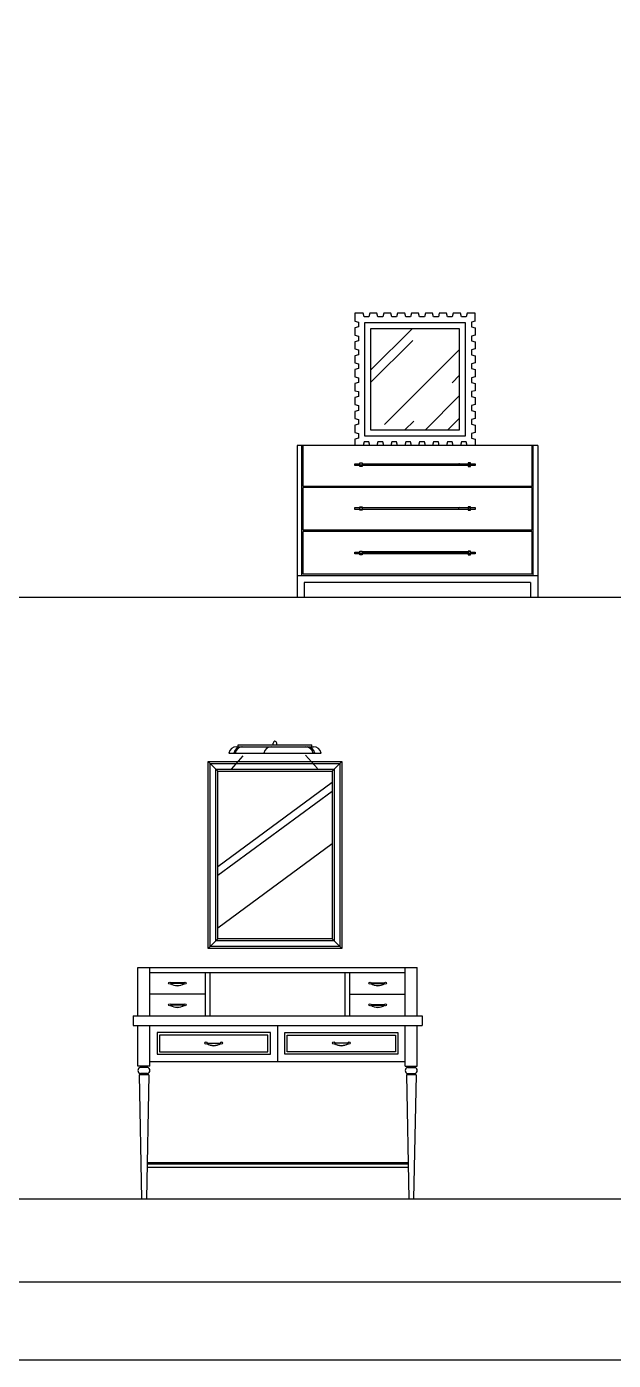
# Model space of a CAD drawing. Header units: inches. Extents: x 6.9 to 49.4, y 11.8 to 36.5.
# Drawn here: x 41.35 to 43.79, y 11.75 to 17.29 of the extents above; entities that cross this region are included whole.
import ezdxf

# ---------------------------------------------------------------- set-up
doc = ezdxf.new("R2010")
doc.units = ezdxf.units.IN
doc.header["$MEASUREMENT"] = 0
for name, color, linetype in [('02', 2, 'Continuous'), ('1', 1, 'Continuous'), ('4', 4, 'Continuous'), ('8', 8, 'Continuous'), ('kadrbm', 4, 'Continuous')]:
    doc.layers.add(name, color=color, linetype=linetype)

# ---------------------------------------------------------------- blocks, each defined once
blk = doc.blocks.new('kadrbm')
at = {"layer": 'kadrbm', "color": 4}
blk.add_lwpolyline([(0, 0), (0, 24.7972), (21, 24.7972), (21, 0), (0, 0)], close=True, dxfattribs=at)
blk.add_lwpolyline([(20.6631, 0.3257), (20.6631, 24.4603), (0.3369, 24.4603), (0.3369, 0.3257), (20.6631, 0.3257)], dxfattribs=at)

msp = doc.modelspace()

# ---------------------------------------------------------------- hatches: boundary and pattern name
at = {"layer": '8'}
h = msp.add_hatch(dxfattribs=at)
h.set_pattern_fill('AR-RROOF,_O', color=256, scale=0.3, angle=45)
h.set_pattern_definition([(45, (31.58128, 9.7108), (0.2545584, 0.6788225), [4.5, -0.6, 1.5, -0.3]), (45, (31.75735, 10.099), (-0.494268, 0.070004), [0.9, -0.099, 1.8, -0.225]), (45, (31.50704, 9.99719), (0.960958, 1.245215), [2.4, -0.42, 1.2, -0.3])])
h.paths.add_polyline_path([(42.777, 15.6189), (43.147, 15.6189), (43.147, 16.0389), (42.777, 16.0389)])

# ---------------------------------------------------------------- linework, layer by layer
at = {"layer": '02'}
for p, q in [((43.172, 16.0639), (42.752, 16.0639)), ((42.752, 16.0639), (42.752, 15.5939)), ((43.147, 16.0389), (42.777, 16.0389)), ((42.777, 16.0389), (42.777, 15.6189)), ((43.147, 15.6189), (43.147, 16.0389)), ((43.172, 15.5939), (43.172, 16.0639)), ((42.752, 15.5939), (43.172, 15.5939)), ((42.777, 15.6189), (43.147, 15.6189)), ((42.492, 15.0139), (42.492, 15.5539)), ((42.497, 15.3839), (42.497, 15.5539)), ((43.447, 15.5539), (43.447, 15.3839)), ((43.452, 15.0139), (43.452, 15.5539)), ((42.732, 15.4734), (43.1438, 15.476)), ((43.192, 15.4734), (43.182, 15.4734)), ((43.447, 15.3839), (42.497, 15.3839)), ((43.447, 15.3789), (42.497, 15.3789)), ((42.497, 15.2019), (42.497, 15.3789)), ((43.447, 15.3789), (43.447, 15.2019)), ((42.732, 15.2975), (43.212, 15.2959)), ((43.447, 15.2019), (42.497, 15.2019)), ((43.447, 15.1969), (42.497, 15.1969)), ((42.497, 15.0189), (42.497, 15.1969)), ((43.447, 15.1969), (43.447, 15.0189)), ((42.732, 15.1125), (43.192, 15.1125)), ((43.447, 15.0189), (42.497, 15.0189)), ((41.811, 13.1839), (41.811, 13.3839)), ((41.811, 13.3839), (42.971, 13.3839)), ((41.861, 13.1839), (41.861, 13.3839)), ((41.861, 13.3639), (42.921, 13.3639)), ((42.091, 13.1839), (42.091, 13.3639)), ((42.111, 13.1839), (42.111, 13.3639)), ((42.671, 13.1839), (42.671, 13.3639)), ((42.691, 13.1839), (42.691, 13.3639)), ((42.921, 13.1839), (42.921, 13.3839)), ((42.971, 13.1839), (42.971, 13.3839)), ((42.0029, 13.3179), (41.9471, 13.3179)), ((42.0028, 13.3209), (41.9473, 13.3209)), ((42.7792, 13.3179), (42.8349, 13.3179)), ((42.7793, 13.3209), (42.8348, 13.3209)), ((42.091, 13.2739), (41.861, 13.2739)), ((42.691, 13.2739), (42.921, 13.2739)), ((42.0029, 13.2279), (41.9471, 13.2279)), ((42.0028, 13.2309), (41.9473, 13.2309)), ((42.7792, 13.2279), (42.8349, 13.2279)), ((42.7793, 13.2309), (42.8348, 13.2309)), ((41.791, 13.1839), (41.791, 13.1439)), ((41.791, 13.1839), (42.991, 13.1839)), ((41.791, 13.1439), (42.991, 13.1439)), ((41.811, 12.9739), (41.811, 13.1439)), ((41.861, 12.9739), (41.861, 13.1439)), ((42.391, 13.1439), (42.391, 12.9939)), ((42.921, 12.9739), (42.921, 13.1439)), ((42.971, 12.9739), (42.971, 13.1439)), ((42.991, 13.1839), (42.991, 13.1439)), ((42.1539, 13.0688), (42.0982, 13.0688)), ((42.6283, 13.0718), (42.6838, 13.0718)), ((41.861, 12.9739), (41.811, 12.9739)), ((41.821, 12.9689), (41.821, 12.9739)), ((41.851, 12.9689), (41.821, 12.9689)), ((41.851, 12.9689), (41.851, 12.9739)), ((41.861, 12.9939), (42.921, 12.9939)), ((42.921, 12.9739), (42.971, 12.9739)), ((42.931, 12.9689), (42.931, 12.9739)), ((42.931, 12.9689), (42.961, 12.9689)), ((42.961, 12.9689), (42.961, 12.9739)), ((41.816, 12.9389), (41.826, 12.4239)), ((41.856, 12.9389), (41.816, 12.9389)), ((41.821, 12.9439), (41.821, 12.9389)), ((41.851, 12.9439), (41.821, 12.9439)), ((41.856, 12.9389), (41.846, 12.4239)), ((41.851, 12.9439), (41.851, 12.9389)), ((42.926, 12.9389), (42.936, 12.4239)), ((42.966, 12.9389), (42.926, 12.9389)), ((42.931, 12.9439), (42.931, 12.9389)), ((42.931, 12.9439), (42.961, 12.9439)), ((42.966, 12.9389), (42.956, 12.4239)), ((42.961, 12.9439), (42.961, 12.9389)), ((41.8486, 12.5547), (42.9335, 12.5547)), ((41.8488, 12.5682), (42.9332, 12.5682)), ((41.849, 12.5739), (42.9331, 12.5739))]:
    msp.add_line(p, q, dxfattribs=at)
for points in [[(43.212, 16.0702), (43.212, 16.1039), (43.1783, 16.1039), (43.1742, 16.0889), (43.1542, 16.0889), (43.1502, 16.1039), (43.1205, 16.1039), (43.1165, 16.0889), (43.0965, 16.0889), (43.0925, 16.1039), (43.0627, 16.1039), (43.0587, 16.0889), (43.0387, 16.0889), (43.0347, 16.1039), (43.005, 16.1039), (43.0009, 16.0889), (42.9809, 16.0889), (42.9769, 16.1039), (42.9472, 16.1039), (42.9432, 16.0889), (42.9232, 16.0889), (42.9191, 16.1039), (42.8894, 16.1039), (42.8854, 16.0889), (42.8654, 16.0889), (42.8614, 16.1039), (42.8317, 16.1039), (42.8276, 16.0889), (42.8076, 16.0889), (42.8036, 16.1039), (42.7739, 16.1039), (42.7699, 16.0889), (42.7499, 16.0889), (42.7459, 16.1039), (42.712, 16.1039)], [(42.712, 16.1039), (42.712, 16.0702), (42.727, 16.0662), (42.727, 16.0462), (42.712, 16.0422), (42.712, 16.0124), (42.727, 16.0084), (42.727, 15.9884), (42.712, 15.9844), (42.712, 15.9547), (42.727, 15.9506), (42.727, 15.9306), (42.712, 15.9266), (42.712, 15.8969), (42.727, 15.8929), (42.727, 15.8729), (42.712, 15.8688), (42.712, 15.8391), (42.727, 15.8351), (42.727, 15.8151), (42.712, 15.8111), (42.712, 15.7814), (42.727, 15.7773), (42.727, 15.7573), (42.712, 15.7533), (42.712, 15.7236), (42.727, 15.7196), (42.727, 15.6996), (42.712, 15.6955), (42.712, 15.6658), (42.727, 15.6618), (42.727, 15.6418), (42.712, 15.6378), (42.712, 15.6081), (42.727, 15.6041), (42.727, 15.5841), (42.712, 15.58), (42.712, 15.5539)], [(43.212, 16.0702), (43.197, 16.0662), (43.197, 16.0462), (43.212, 16.0422), (43.212, 16.0124), (43.197, 16.0084), (43.197, 15.9884), (43.212, 15.9844), (43.212, 15.9547), (43.197, 15.9506), (43.197, 15.9306), (43.212, 15.9266), (43.212, 15.8969), (43.197, 15.8929), (43.197, 15.8729), (43.212, 15.8688), (43.212, 15.8391), (43.197, 15.8351), (43.197, 15.8151), (43.212, 15.8111), (43.212, 15.7814), (43.197, 15.7773), (43.197, 15.7573), (43.212, 15.7533), (43.212, 15.7236), (43.197, 15.7196), (43.197, 15.6996), (43.212, 15.6955), (43.212, 15.6658), (43.197, 15.6618), (43.197, 15.6418), (43.212, 15.6378), (43.212, 15.6081), (43.197, 15.6041), (43.197, 15.5841), (43.212, 15.58)], [(43.212, 15.58), (43.212, 15.5539)], [(42.7739, 15.5539), (42.7699, 15.569), (42.7499, 15.569), (42.7459, 15.5539)], [(42.8317, 15.5539), (42.8276, 15.569), (42.8076, 15.5689), (42.8036, 15.5539)], [(42.8894, 15.5539), (42.8854, 15.5689), (42.8654, 15.5689), (42.8614, 15.5539)], [(42.9472, 15.5539), (42.9432, 15.5689), (42.9232, 15.5689), (42.9191, 15.5539)], [(43.005, 15.5539), (43.0009, 15.569), (42.9809, 15.5689), (42.9769, 15.5539)], [(43.0627, 15.5539), (43.0587, 15.5689), (43.0387, 15.5689), (43.0347, 15.5539)], [(43.1205, 15.5539), (43.1165, 15.5689), (43.0965, 15.5689), (43.0925, 15.5539)], [(43.1783, 15.5539), (43.1742, 15.5689), (43.1542, 15.5689), (43.1502, 15.5539)], [(43.212, 15.4699), (42.712, 15.4699), (42.712, 15.4779), (42.732, 15.4779)], [(42.732, 15.4809), (42.742, 15.4809), (42.742, 15.4669), (42.732, 15.4669), (42.732, 15.4809)], [(42.742, 15.4779), (43.212, 15.4779)], [(43.192, 15.4809), (43.182, 15.4809), (43.182, 15.4669), (43.192, 15.4669), (43.192, 15.4809)], [(43.212, 15.4779), (43.212, 15.4699)], [(43.212, 15.2879), (42.712, 15.2879), (42.712, 15.2959), (42.732, 15.2959)], [(42.732, 15.2989), (42.742, 15.2989), (42.742, 15.2849), (42.732, 15.2849), (42.732, 15.2989)], [(42.742, 15.2959), (43.212, 15.2959)], [(43.192, 15.2989), (43.182, 15.2989), (43.182, 15.2849), (43.192, 15.2849), (43.192, 15.2989)], [(43.212, 15.2959), (43.212, 15.2879)], [(43.212, 15.1029), (42.712, 15.1029), (42.712, 15.1109), (42.732, 15.1109)], [(42.732, 15.1139), (42.742, 15.1139), (42.742, 15.0999), (42.732, 15.0999), (42.732, 15.1139)], [(42.742, 15.1109), (43.182, 15.1109)], [(43.192, 15.1139), (43.182, 15.1139), (43.182, 15.0999), (43.192, 15.0999), (43.192, 15.1139)], [(43.192, 15.1109), (43.212, 15.1109), (43.212, 15.1029)]]:
    msp.add_lwpolyline(points, dxfattribs=at)
for points in [[(42.361, 13.1139), (41.891, 13.1139), (41.891, 13.0239), (42.361, 13.0239)], [(42.351, 13.1039), (41.901, 13.1039), (41.901, 13.0339), (42.351, 13.0339)], [(42.421, 13.1139), (42.891, 13.1139), (42.891, 13.0239), (42.421, 13.0239)], [(42.431, 13.1039), (42.881, 13.1039), (42.881, 13.0339), (42.431, 13.0339)]]:
    msp.add_lwpolyline(points, close=True, dxfattribs=at)
for centre in [(41.943, 13.3196), (42.0071, 13.3196), (42.775, 13.3196), (42.8391, 13.3196), (41.943, 13.2296), (42.0071, 13.2296), (42.775, 13.2296), (42.8391, 13.2296), (42.094, 13.0706), (42.1581, 13.0706), (42.624, 13.0706), (42.6881, 13.0706)]:
    msp.add_circle(centre, 0.00449, dxfattribs=at)
for centre, radius, start, end in [((43.1472, 15.4726), 0.00529, 92.3864, 210.779), ((43.1472, 15.2906), 0.00529, 92.3864, 210.779), ((43.1472, 15.1056), 0.00529, 92.3864, 210.779), ((41.9748, 13.3621), 0.0534, 238.011, 302.3395), ((41.9748, 13.3621), 0.0524, 238.011, 302.3395), ((42.8073, 13.3621), 0.0534, 237.6605, 301.989), ((42.8073, 13.3621), 0.0524, 237.6605, 301.989), ((41.9748, 13.2721), 0.0534, 238.011, 302.3395), ((41.9748, 13.2721), 0.0524, 238.011, 302.3395), ((42.8073, 13.2721), 0.0534, 237.6605, 301.989), ((42.8073, 13.2721), 0.0524, 237.6605, 301.989), ((42.1258, 13.1131), 0.0534, 238.011, 302.3395), ((42.1258, 13.1131), 0.0524, 238.011, 302.3395), ((42.6562, 13.1131), 0.0534, 237.6605, 301.989), ((42.6562, 13.1131), 0.0524, 237.6605, 301.989), ((41.8239, 12.9564), 0.0128, 102.6804, 257.3196), ((41.8482, 12.9564), 0.0128, 282.6804, 77.3196), ((42.9339, 12.9564), 0.0128, 102.6804, 257.3196), ((42.9582, 12.9564), 0.0128, 282.6804, 77.3196)]:
    msp.add_arc(centre, radius, start, end, dxfattribs=at)
at = {"layer": '1'}
for p, q in [((28.702, 14.9239), (49.0282, 14.9239)), ((42.2204, 14.3019), (42.54, 14.3019)), ((42.2266, 14.3096), (42.5338, 14.3096)), ((42.2266, 14.3019), (42.2266, 14.3096)), ((42.3725, 14.3096), (42.3725, 14.3173)), ((42.3879, 14.3096), (42.3879, 14.3173)), ((42.5338, 14.3019), (42.5338, 14.3096)), ((42.1882, 14.2751), (42.5722, 14.2751)), ((42.2473, 14.2647), (42.1977, 14.2091)), ((42.5076, 14.267), (42.5564, 14.2113)), ((42.1424, 14.2007), (42.1024, 14.2407)), ((42.618, 14.2007), (42.658, 14.2407)), ((42.1424, 13.8047), (42.618, 14.1543)), ((42.1424, 13.7677), (42.618, 14.1173)), ((42.1424, 13.5496), (42.618, 13.8993)), ((42.1424, 13.5039), (42.1024, 13.4639)), ((42.618, 13.5039), (42.658, 13.4639)), ((28.702, 12.4239), (49.0282, 12.4239))]:
    msp.add_line(p, q, dxfattribs=at)
for points in [[(42.1024, 14.2407), (42.658, 14.2407), (42.658, 13.4639), (42.1024, 13.4639)], [(42.1104, 14.2327), (42.65, 14.2327), (42.65, 13.4719), (42.1104, 13.4719)], [(42.1344, 14.2087), (42.626, 14.2087), (42.626, 13.4959), (42.1344, 13.4959)], [(42.1424, 14.2007), (42.618, 14.2007), (42.618, 13.5039), (42.1424, 13.5039)]]:
    msp.add_lwpolyline(points, close=True, dxfattribs=at)
for centre, radius, start, end in [((42.2209, 14.2687), 0.0333, 90.7889, 168.9233), ((42.2417, 14.2687), 0.0333, 90.7889, 168.9233), ((42.2469, 14.2687), 0.0333, 90.7889, 168.9233), ((42.3665, 14.2687), 0.0333, 90.7889, 168.9233), ((42.3802, 14.3171), 0.00768, 1.611, 178.389), ((42.5054, 14.2687), 0.0333, 11.0767, 89.2111), ((42.5128, 14.2687), 0.0333, 11.0767, 89.2111), ((42.5396, 14.2687), 0.0333, 11.0767, 89.2111)]:
    msp.add_arc(centre, radius, start, end, dxfattribs=at)
at = {"layer": '4'}
for p, q in [((43.472, 15.5539), (42.472, 15.5539)), ((42.472, 15.5539), (42.472, 14.9239)), ((43.472, 15.5539), (43.472, 14.9239)), ((42.472, 15.0139), (43.472, 15.0139)), ((43.442, 14.9839), (42.502, 14.9839)), ((42.502, 14.9839), (42.502, 14.9239)), ((43.442, 14.9839), (43.442, 14.9239))]:
    msp.add_line(p, q, dxfattribs=at)

# ---------------------------------------------------------------- block references
at = {"layer": 'kadrbm'}
msp.add_blockref('kadrbm', (28.3651, 11.7523), dxfattribs=at)

doc.saveas('drawing.dxf')
